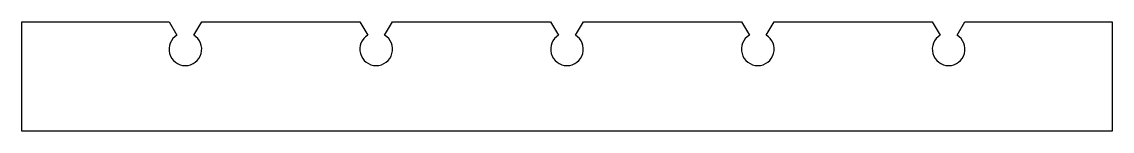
# Model space of a CAD drawing. Header units: millimetres. Extents: x 0 to 100, y 0 to 10.
import ezdxf

# ---------------------------------------------------------------- set-up
doc = ezdxf.new("R2010")
doc.units = ezdxf.units.MM

msp = doc.modelspace()

# ---------------------------------------------------------------- linework, layer by layer
msp.add_lwpolyline([(31, 10), (31.728256, 8.786239, 3.610317), (33.271744, 8.786239), (34, 10), (48.5, 10), (49.228256, 8.786239, 3.610317), (50.771744, 8.786239), (51.5, 10), (66, 10), (66.728256, 8.786239, 3.610317), (68.271744, 8.786239), (69, 10), (83.5, 10), (84.228256, 8.786239, 3.610317), (85.771744, 8.786239), (86.5, 10), (100, 10), (100, 0), (0, 0), (0, 10), (13.5, 10), (14.228256, 8.786239, 3.610317), (15.771744, 8.786239), (16.5, 10), (31, 10)], format="xyb", close=True)

doc.saveas('drawing.dxf')
